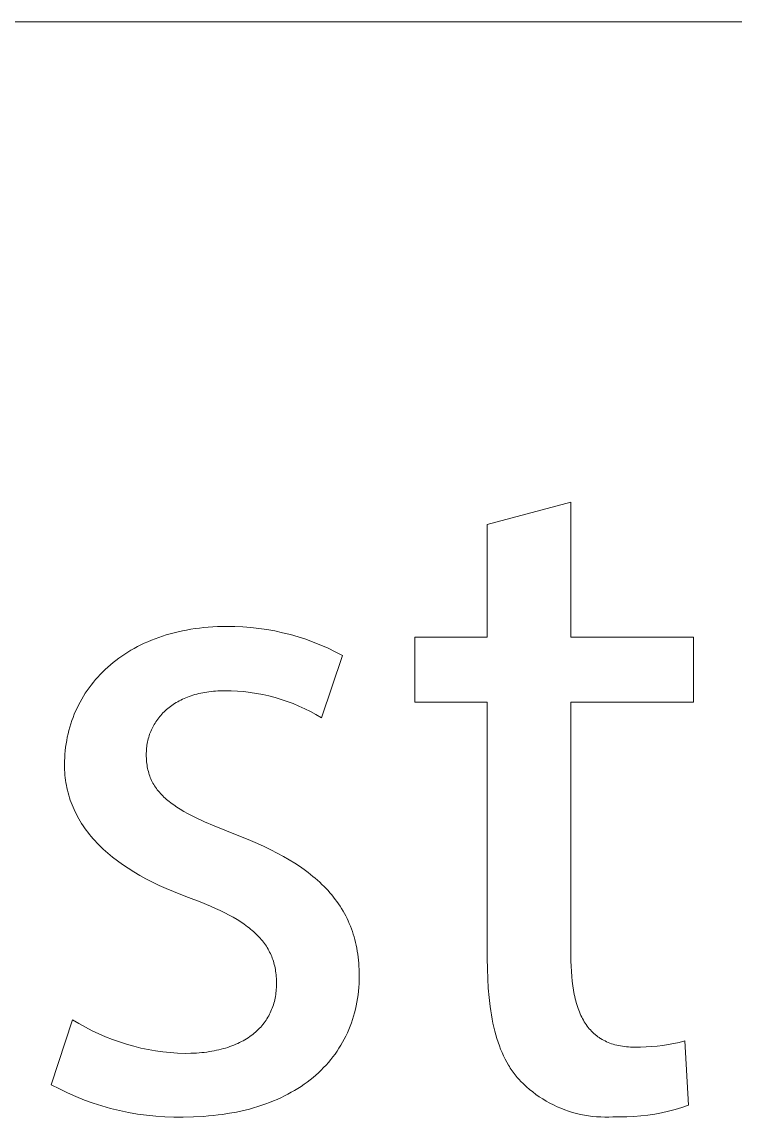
# Model space of a CAD drawing. Header units: millimetres. Extents: x 578 to 4608, y -138 to 2677.
# Drawn here: x 3802.53 to 3832.14, y -71.19 to -25.69 of the extents above; entities that cross this region are included whole.
import ezdxf

# ---------------------------------------------------------------- set-up
doc = ezdxf.new("R2010")
doc.units = ezdxf.units.MM
doc.header["$MEASUREMENT"] = 0
doc.layers.add('Domyślny', color=7, linetype='Continuous', true_color=0x000000)

msp = doc.modelspace()

# ---------------------------------------------------------------- linework, layer by layer
at = {"layer": 'Domyślny', "color": 18, "lineweight": 15, "true_color": 0x000000}
for p, q in [((3085.215, -25.685), (4604.452, -25.685)), ((3821.851, -46.572), (3825.327, -45.646)), ((3825.327, -45.646), (3825.327, -51.255)), ((3821.851, -51.255), (3821.851, -46.572)), ((3809.19, -50.989), (3809.363, -50.954)), ((3809.363, -50.954), (3809.538, -50.924)), ((3809.538, -50.924), (3809.716, -50.896)), ((3809.716, -50.896), (3809.897, -50.873)), ((3809.897, -50.873), (3810.08, -50.852)), ((3810.08, -50.852), (3810.266, -50.836)), ((3810.266, -50.836), (3810.454, -50.823)), ((3810.454, -50.823), (3810.645, -50.813)), ((3810.645, -50.813), (3810.838, -50.808)), ((3810.838, -50.808), (3811.034, -50.806)), ((3811.034, -50.806), (3811.368, -50.809)), ((3811.368, -50.809), (3811.701, -50.824)), ((3811.701, -50.824), (3812.034, -50.85)), ((3812.034, -50.85), (3812.366, -50.887)), ((3812.366, -50.887), (3812.696, -50.935)), ((3812.696, -50.935), (3813.025, -50.994)), ((3807.756, -51.44), (3807.904, -51.378)), ((3807.904, -51.378), (3808.055, -51.318)), ((3808.055, -51.318), (3808.209, -51.262)), ((3808.209, -51.262), (3808.366, -51.208)), ((3808.366, -51.208), (3808.525, -51.158)), ((3808.525, -51.158), (3808.687, -51.111)), ((3808.687, -51.111), (3808.852, -51.067)), ((3808.852, -51.067), (3809.02, -51.026)), ((3809.02, -51.026), (3809.19, -50.989)), ((3813.025, -50.994), (3813.351, -51.065)), ((3813.351, -51.065), (3813.675, -51.146)), ((3813.675, -51.146), (3813.995, -51.238)), ((3813.995, -51.238), (3814.313, -51.341)), ((3814.313, -51.341), (3814.627, -51.455)), ((3818.845, -53.953), (3818.845, -51.255)), ((3818.845, -51.255), (3821.851, -51.255)), ((3825.327, -51.255), (3830.413, -51.255)), ((3830.413, -51.255), (3830.413, -53.953)), ((3806.797, -51.956), (3806.925, -51.874)), ((3806.925, -51.874), (3807.056, -51.795)), ((3807.056, -51.795), (3807.19, -51.719)), ((3807.19, -51.719), (3807.327, -51.645)), ((3807.327, -51.645), (3807.467, -51.574)), ((3807.467, -51.574), (3807.61, -51.505)), ((3807.61, -51.505), (3807.756, -51.44)), ((3814.627, -51.455), (3814.937, -51.579)), ((3814.937, -51.579), (3815.242, -51.714)), ((3815.242, -51.714), (3815.543, -51.859)), ((3815.543, -51.859), (3815.838, -52.014)), ((3806.2, -52.403), (3806.314, -52.309)), ((3806.314, -52.309), (3806.43, -52.217)), ((3806.43, -52.217), (3806.549, -52.128)), ((3806.549, -52.128), (3806.672, -52.041)), ((3806.672, -52.041), (3806.797, -51.956)), ((3815.838, -52.014), (3814.966, -54.604)), ((3805.778, -52.804), (3805.879, -52.7)), ((3805.879, -52.7), (3805.983, -52.599)), ((3805.983, -52.599), (3806.09, -52.5)), ((3806.09, -52.5), (3806.2, -52.403)), ((3805.321, -53.352), (3805.406, -53.239)), ((3805.406, -53.239), (3805.494, -53.127)), ((3805.494, -53.127), (3805.586, -53.017)), ((3805.586, -53.017), (3805.68, -52.909)), ((3805.68, -52.909), (3805.778, -52.804)), ((3805.085, -53.705), (3805.161, -53.585)), ((3805.161, -53.585), (3805.239, -53.468)), ((3805.239, -53.468), (3805.321, -53.352)), ((3809.555, -53.688), (3809.48, -53.714)), ((3809.631, -53.663), (3809.555, -53.688)), ((3809.71, -53.64), (3809.631, -53.663)), ((3809.789, -53.618), (3809.71, -53.64)), ((3809.87, -53.597), (3809.789, -53.618)), ((3809.952, -53.579), (3809.87, -53.597)), ((3810.036, -53.561), (3809.952, -53.579)), ((3810.122, -53.545), (3810.036, -53.561)), ((3810.208, -53.531), (3810.122, -53.545)), ((3810.296, -53.519), (3810.208, -53.531)), ((3810.386, -53.508), (3810.296, -53.519)), ((3810.477, -53.498), (3810.386, -53.508)), ((3810.57, -53.49), (3810.477, -53.498)), ((3810.663, -53.484), (3810.57, -53.49)), ((3810.759, -53.48), (3810.663, -53.484)), ((3810.855, -53.477), (3810.759, -53.48)), ((3810.953, -53.476), (3810.855, -53.477)), ((3811.217, -53.48), (3810.953, -53.476)), ((3811.481, -53.493), (3811.217, -53.48)), ((3811.744, -53.515), (3811.481, -53.493)), ((3812.006, -53.546), (3811.744, -53.515)), ((3812.267, -53.586), (3812.006, -53.546)), ((3812.526, -53.635), (3812.267, -53.586)), ((3812.783, -53.693), (3812.526, -53.635)), ((3813.038, -53.76), (3812.783, -53.693)), ((3804.817, -54.2), (3804.879, -54.073)), ((3804.879, -54.073), (3804.945, -53.949)), ((3804.945, -53.949), (3805.013, -53.826)), ((3805.013, -53.826), (3805.085, -53.705)), ((3808.695, -54.131), (3808.639, -54.173)), ((3808.752, -54.089), (3808.695, -54.131)), ((3808.811, -54.049), (3808.752, -54.089)), ((3808.871, -54.01), (3808.811, -54.049)), ((3808.932, -53.972), (3808.871, -54.01)), ((3808.996, -53.935), (3808.932, -53.972)), ((3809.06, -53.9), (3808.996, -53.935)), ((3809.126, -53.865), (3809.06, -53.9)), ((3809.194, -53.832), (3809.126, -53.865)), ((3809.263, -53.801), (3809.194, -53.832)), ((3809.334, -53.771), (3809.263, -53.801)), ((3809.406, -53.742), (3809.334, -53.771)), ((3809.48, -53.714), (3809.406, -53.742)), ((3813.291, -53.836), (3813.038, -53.76)), ((3813.541, -53.92), (3813.291, -53.836)), ((3813.788, -54.013), (3813.541, -53.92)), ((3814.032, -54.115), (3813.788, -54.013)), ((3814.271, -54.225), (3814.032, -54.115)), ((3821.851, -53.953), (3818.845, -53.953)), ((3821.851, -64.609), (3821.851, -53.953)), ((3830.413, -53.953), (3825.327, -53.953)), ((3825.327, -53.953), (3825.327, -64.488)), ((3804.603, -54.72), (3804.652, -54.588)), ((3804.652, -54.588), (3804.704, -54.457)), ((3804.704, -54.457), (3804.759, -54.327)), ((3804.759, -54.327), (3804.817, -54.2)), ((3808.209, -54.603), (3808.168, -54.656)), ((3808.25, -54.552), (3808.209, -54.603)), ((3808.293, -54.501), (3808.25, -54.552)), ((3808.338, -54.451), (3808.293, -54.501)), ((3808.384, -54.402), (3808.338, -54.451)), ((3808.432, -54.354), (3808.384, -54.402)), ((3808.482, -54.307), (3808.432, -54.354)), ((3808.533, -54.262), (3808.482, -54.307)), ((3808.585, -54.217), (3808.533, -54.262)), ((3808.639, -54.173), (3808.585, -54.217)), ((3814.507, -54.343), (3814.271, -54.225)), ((3814.739, -54.469), (3814.507, -54.343)), ((3814.966, -54.604), (3814.739, -54.469)), ((3804.479, -55.125), (3804.517, -54.989)), ((3804.517, -54.989), (3804.559, -54.854)), ((3804.559, -54.854), (3804.603, -54.72)), ((3807.933, -55.048), (3807.905, -55.107)), ((3807.962, -54.99), (3807.933, -55.048)), ((3807.992, -54.932), (3807.962, -54.99)), ((3808.024, -54.875), (3807.992, -54.932)), ((3808.058, -54.819), (3808.024, -54.875)), ((3808.093, -54.764), (3808.058, -54.819)), ((3808.13, -54.71), (3808.093, -54.764)), ((3808.168, -54.656), (3808.13, -54.71)), ((3804.387, -55.541), (3804.414, -55.401)), ((3804.414, -55.401), (3804.445, -55.263)), ((3804.445, -55.263), (3804.479, -55.125)), ((3807.776, -55.476), (3807.76, -55.539)), ((3807.793, -55.413), (3807.776, -55.476)), ((3807.813, -55.35), (3807.793, -55.413)), ((3807.833, -55.288), (3807.813, -55.35)), ((3807.856, -55.227), (3807.833, -55.288)), ((3807.88, -55.167), (3807.856, -55.227)), ((3807.905, -55.107), (3807.88, -55.167)), ((3804.313, -56.112), (3804.326, -55.968)), ((3804.326, -55.968), (3804.343, -55.825)), ((3804.343, -55.825), (3804.363, -55.682)), ((3804.363, -55.682), (3804.387, -55.541)), ((3807.7, -55.932), (3807.696, -55.999)), ((3807.706, -55.865), (3807.7, -55.932)), ((3807.713, -55.799), (3807.706, -55.865)), ((3807.722, -55.733), (3807.713, -55.799)), ((3807.733, -55.668), (3807.722, -55.733)), ((3807.746, -55.603), (3807.733, -55.668)), ((3807.76, -55.539), (3807.746, -55.603)), ((3804.297, -56.55), (3804.299, -56.403)), ((3804.299, -56.403), (3804.304, -56.257)), ((3804.304, -56.257), (3804.313, -56.112)), ((3807.693, -56.066), (3807.692, -56.134)), ((3807.692, -56.134), (3807.693, -56.209)), ((3807.696, -55.999), (3807.693, -56.066)), ((3807.693, -56.209), (3807.696, -56.283)), ((3807.696, -56.283), (3807.7, -56.356)), ((3807.7, -56.356), (3807.706, -56.428)), ((3807.706, -56.428), (3807.713, -56.498)), ((3804.298, -56.659), (3804.297, -56.55)), ((3804.302, -56.768), (3804.298, -56.659)), ((3804.308, -56.875), (3804.302, -56.768)), ((3804.316, -56.983), (3804.308, -56.875)), ((3807.713, -56.498), (3807.723, -56.568)), ((3807.723, -56.568), (3807.734, -56.636)), ((3807.734, -56.636), (3807.747, -56.703)), ((3807.747, -56.703), (3807.761, -56.769)), ((3807.761, -56.769), (3807.778, -56.833)), ((3807.778, -56.833), (3807.796, -56.897)), ((3804.327, -57.09), (3804.316, -56.983)), ((3804.341, -57.196), (3804.327, -57.09)), ((3804.357, -57.301), (3804.341, -57.196)), ((3804.375, -57.406), (3804.357, -57.301)), ((3807.796, -56.897), (3807.816, -56.96)), ((3807.816, -56.96), (3807.837, -57.022)), ((3807.837, -57.022), (3807.86, -57.082)), ((3807.86, -57.082), (3807.885, -57.142)), ((3807.885, -57.142), (3807.912, -57.201)), ((3807.912, -57.201), (3807.941, -57.259)), ((3807.941, -57.259), (3807.971, -57.316)), ((3807.971, -57.316), (3808.004, -57.372)), ((3804.396, -57.51), (3804.375, -57.406)), ((3804.419, -57.614), (3804.396, -57.51)), ((3804.445, -57.717), (3804.419, -57.614)), ((3804.473, -57.819), (3804.445, -57.717)), ((3808.004, -57.372), (3808.038, -57.428)), ((3808.038, -57.428), (3808.074, -57.482)), ((3808.074, -57.482), (3808.111, -57.536)), ((3808.111, -57.536), (3808.151, -57.589)), ((3808.151, -57.589), (3808.192, -57.641)), ((3808.192, -57.641), (3808.235, -57.693)), ((3808.235, -57.693), (3808.28, -57.744)), ((3808.28, -57.744), (3808.327, -57.795)), ((3808.327, -57.795), (3808.375, -57.844)), ((3804.504, -57.921), (3804.473, -57.819)), ((3804.537, -58.021), (3804.504, -57.921)), ((3804.573, -58.122), (3804.537, -58.021)), ((3804.611, -58.221), (3804.573, -58.122)), ((3804.652, -58.32), (3804.611, -58.221)), ((3808.375, -57.844), (3808.426, -57.893)), ((3808.426, -57.893), (3808.478, -57.942)), ((3808.478, -57.942), (3808.532, -57.99)), ((3808.532, -57.99), (3808.588, -58.038)), ((3808.588, -58.038), (3808.646, -58.085)), ((3808.646, -58.085), (3808.706, -58.132)), ((3808.706, -58.132), (3808.767, -58.178)), ((3808.767, -58.178), (3808.831, -58.224)), ((3808.831, -58.224), (3808.963, -58.314)), ((3804.695, -58.418), (3804.652, -58.32)), ((3804.741, -58.516), (3804.695, -58.418)), ((3804.789, -58.612), (3804.741, -58.516)), ((3804.84, -58.708), (3804.789, -58.612)), ((3808.963, -58.314), (3809.104, -58.403)), ((3809.104, -58.403), (3809.252, -58.491)), ((3809.252, -58.491), (3809.407, -58.579)), ((3809.407, -58.579), (3809.571, -58.665)), ((3809.571, -58.665), (3809.742, -58.751)), ((3804.893, -58.804), (3804.84, -58.708)), ((3804.949, -58.898), (3804.893, -58.804)), ((3805.007, -58.992), (3804.949, -58.898)), ((3805.068, -59.085), (3805.007, -58.992)), ((3805.132, -59.178), (3805.068, -59.085)), ((3809.742, -58.751), (3810.108, -58.923)), ((3810.108, -58.923), (3810.505, -59.095)), ((3810.505, -59.095), (3811.396, -59.449)), ((3805.197, -59.269), (3805.132, -59.178)), ((3805.266, -59.36), (3805.197, -59.269)), ((3805.337, -59.45), (3805.266, -59.36)), ((3805.41, -59.539), (3805.337, -59.45)), ((3805.486, -59.628), (3805.41, -59.539)), ((3811.396, -59.449), (3811.71, -59.571)), ((3811.71, -59.571), (3812.014, -59.695)), ((3805.565, -59.715), (3805.486, -59.628)), ((3805.646, -59.802), (3805.565, -59.715)), ((3805.73, -59.888), (3805.646, -59.802)), ((3805.816, -59.974), (3805.73, -59.888)), ((3805.905, -60.058), (3805.816, -59.974)), ((3805.997, -60.142), (3805.905, -60.058)), ((3812.014, -59.695), (3812.308, -59.822)), ((3812.308, -59.822), (3812.592, -59.952)), ((3812.592, -59.952), (3812.867, -60.085)), ((3806.091, -60.225), (3805.997, -60.142)), ((3806.187, -60.306), (3806.091, -60.225)), ((3806.286, -60.388), (3806.187, -60.306)), ((3806.492, -60.547), (3806.286, -60.388)), ((3812.867, -60.085), (3813.131, -60.221)), ((3813.131, -60.221), (3813.387, -60.36)), ((3813.387, -60.36), (3813.632, -60.503)), ((3813.632, -60.503), (3813.867, -60.649)), ((3806.709, -60.704), (3806.492, -60.547)), ((3806.936, -60.856), (3806.709, -60.704)), ((3807.173, -61.006), (3806.936, -60.856)), ((3813.867, -60.649), (3814.093, -60.799)), ((3814.093, -60.799), (3814.309, -60.953)), ((3814.309, -60.953), (3814.413, -61.031)), ((3807.421, -61.151), (3807.173, -61.006)), ((3807.679, -61.293), (3807.421, -61.151)), ((3807.948, -61.432), (3807.679, -61.293)), ((3808.227, -61.566), (3807.948, -61.432)), ((3814.413, -61.031), (3814.515, -61.11)), ((3814.515, -61.11), (3814.614, -61.191)), ((3814.614, -61.191), (3814.711, -61.272)), ((3814.711, -61.272), (3814.805, -61.355)), ((3814.805, -61.355), (3814.897, -61.438)), ((3808.517, -61.697), (3808.227, -61.566)), ((3808.817, -61.824), (3808.517, -61.697)), ((3809.128, -61.947), (3808.817, -61.824)), ((3814.897, -61.438), (3814.986, -61.523)), ((3814.986, -61.523), (3815.073, -61.609)), ((3815.073, -61.609), (3815.158, -61.696)), ((3815.158, -61.696), (3815.24, -61.784)), ((3815.24, -61.784), (3815.319, -61.873)), ((3815.319, -61.873), (3815.396, -61.964)), ((3809.45, -62.066), (3809.128, -61.947)), ((3809.925, -62.247), (3809.45, -62.066)), ((3810.362, -62.428), (3809.925, -62.247)), ((3815.396, -61.964), (3815.47, -62.055)), ((3815.47, -62.055), (3815.542, -62.148)), ((3815.542, -62.148), (3815.612, -62.242)), ((3815.612, -62.242), (3815.679, -62.338)), ((3815.679, -62.338), (3815.743, -62.435)), ((3810.568, -62.52), (3810.362, -62.428)), ((3810.764, -62.611), (3810.568, -62.52)), ((3810.951, -62.704), (3810.764, -62.611)), ((3811.13, -62.797), (3810.951, -62.704)), ((3811.301, -62.892), (3811.13, -62.797)), ((3815.743, -62.435), (3815.805, -62.533)), ((3815.805, -62.533), (3815.865, -62.632)), ((3815.865, -62.632), (3815.922, -62.733)), ((3815.922, -62.733), (3815.976, -62.835)), ((3811.463, -62.987), (3811.301, -62.892)), ((3811.616, -63.084), (3811.463, -62.987)), ((3811.761, -63.182), (3811.616, -63.084)), ((3811.831, -63.232), (3811.761, -63.182)), ((3811.898, -63.282), (3811.831, -63.232)), ((3815.976, -62.835), (3816.028, -62.938)), ((3816.028, -62.938), (3816.078, -63.043)), ((3816.078, -63.043), (3816.124, -63.15)), ((3816.124, -63.15), (3816.169, -63.257)), ((3816.169, -63.257), (3816.211, -63.367)), ((3811.964, -63.333), (3811.898, -63.282)), ((3812.027, -63.384), (3811.964, -63.333)), ((3812.089, -63.435), (3812.027, -63.384)), ((3812.149, -63.487), (3812.089, -63.435)), ((3812.206, -63.539), (3812.149, -63.487)), ((3812.262, -63.592), (3812.206, -63.539)), ((3812.316, -63.646), (3812.262, -63.592)), ((3812.368, -63.7), (3812.316, -63.646)), ((3812.417, -63.754), (3812.368, -63.7)), ((3816.211, -63.367), (3816.25, -63.477)), ((3816.25, -63.477), (3816.287, -63.589)), ((3816.287, -63.589), (3816.321, -63.703)), ((3816.321, -63.703), (3816.353, -63.818)), ((3812.466, -63.809), (3812.417, -63.754)), ((3812.512, -63.865), (3812.466, -63.809)), ((3812.556, -63.921), (3812.512, -63.865)), ((3812.599, -63.978), (3812.556, -63.921)), ((3812.639, -64.036), (3812.599, -63.978)), ((3812.678, -64.094), (3812.639, -64.036)), ((3812.715, -64.153), (3812.678, -64.094)), ((3812.75, -64.213), (3812.715, -64.153)), ((3816.353, -63.818), (3816.382, -63.935)), ((3816.382, -63.935), (3816.409, -64.053)), ((3816.409, -64.053), (3816.433, -64.173)), ((3812.784, -64.273), (3812.75, -64.213)), ((3812.816, -64.335), (3812.784, -64.273)), ((3812.845, -64.397), (3812.816, -64.335)), ((3812.874, -64.459), (3812.845, -64.397)), ((3812.9, -64.523), (3812.874, -64.459)), ((3812.925, -64.587), (3812.9, -64.523)), ((3812.948, -64.652), (3812.925, -64.587)), ((3816.433, -64.173), (3816.455, -64.295)), ((3816.455, -64.295), (3816.474, -64.418)), ((3816.474, -64.418), (3816.49, -64.543)), ((3816.49, -64.543), (3816.504, -64.669)), ((3821.855, -65.033), (3821.851, -64.609)), ((3825.327, -64.488), (3825.329, -64.711)), ((3812.969, -64.718), (3812.948, -64.652)), ((3812.989, -64.785), (3812.969, -64.718)), ((3813.007, -64.853), (3812.989, -64.785)), ((3813.024, -64.922), (3813.007, -64.853)), ((3813.039, -64.991), (3813.024, -64.922)), ((3813.052, -65.062), (3813.039, -64.991)), ((3813.063, -65.133), (3813.052, -65.062)), ((3816.504, -64.669), (3816.516, -64.797)), ((3816.516, -64.797), (3816.525, -64.927)), ((3816.525, -64.927), (3816.531, -65.059)), ((3816.531, -65.059), (3816.535, -65.192)), ((3821.869, -65.443), (3821.855, -65.033)), ((3825.329, -64.711), (3825.335, -64.929)), ((3825.335, -64.929), (3825.346, -65.14)), ((3813.073, -65.206), (3813.063, -65.133)), ((3813.082, -65.279), (3813.073, -65.206)), ((3813.089, -65.354), (3813.082, -65.279)), ((3813.094, -65.429), (3813.089, -65.354)), ((3813.098, -65.506), (3813.094, -65.429)), ((3813.1, -65.584), (3813.098, -65.506)), ((3816.534, -65.487), (3816.529, -65.646)), ((3816.536, -65.327), (3816.534, -65.487)), ((3816.535, -65.192), (3816.536, -65.327)), ((3821.892, -65.841), (3821.869, -65.443)), ((3825.346, -65.14), (3825.361, -65.345)), ((3825.361, -65.345), (3825.38, -65.543)), ((3813.078, -66.033), (3813.086, -65.96)), ((3813.086, -65.96), (3813.093, -65.887)), ((3813.093, -65.887), (3813.097, -65.812)), ((3813.097, -65.812), (3813.1, -65.738)), ((3813.101, -65.662), (3813.1, -65.584)), ((3813.1, -65.738), (3813.101, -65.662)), ((3816.505, -65.959), (3816.488, -66.113)), ((3816.519, -65.803), (3816.505, -65.959)), ((3816.529, -65.646), (3816.519, -65.803)), ((3821.925, -66.225), (3821.892, -65.841)), ((3825.38, -65.543), (3825.404, -65.736)), ((3825.404, -65.736), (3825.433, -65.921)), ((3825.433, -65.921), (3825.466, -66.101)), ((3812.993, -66.458), (3813.012, -66.389)), ((3813.012, -66.389), (3813.029, -66.319)), ((3813.029, -66.319), (3813.044, -66.249)), ((3813.044, -66.249), (3813.057, -66.178)), ((3813.057, -66.178), (3813.069, -66.106)), ((3813.069, -66.106), (3813.078, -66.033)), ((3816.441, -66.416), (3816.412, -66.565)), ((3816.466, -66.265), (3816.441, -66.416)), ((3816.488, -66.113), (3816.466, -66.265)), ((3821.969, -66.595), (3821.925, -66.225)), ((3825.466, -66.101), (3825.485, -66.188)), ((3825.485, -66.188), (3825.505, -66.273)), ((3825.505, -66.273), (3825.526, -66.357)), ((3825.526, -66.357), (3825.548, -66.439)), ((3825.548, -66.439), (3825.572, -66.52)), ((3812.81, -66.921), (3812.842, -66.857)), ((3812.842, -66.857), (3812.871, -66.793)), ((3812.871, -66.793), (3812.899, -66.727)), ((3812.899, -66.727), (3812.925, -66.661)), ((3812.925, -66.661), (3812.95, -66.594)), ((3812.95, -66.594), (3812.972, -66.527)), ((3812.972, -66.527), (3812.993, -66.458)), ((3816.343, -66.858), (3816.302, -67.002)), ((3816.379, -66.713), (3816.343, -66.858)), ((3816.412, -66.565), (3816.379, -66.713)), ((3821.994, -66.774), (3821.969, -66.595)), ((3822.023, -66.951), (3821.994, -66.774)), ((3825.572, -66.52), (3825.597, -66.599)), ((3825.597, -66.599), (3825.623, -66.676)), ((3825.623, -66.676), (3825.651, -66.751)), ((3825.651, -66.751), (3825.68, -66.825)), ((3825.68, -66.825), (3825.71, -66.897)), ((3825.71, -66.897), (3825.742, -66.967)), ((3803.747, -69.85), (3804.632, -67.152)), ((3804.632, -67.152), (3804.896, -67.311)), ((3804.896, -67.311), (3805.165, -67.462)), ((3812.491, -67.396), (3812.537, -67.34)), ((3812.537, -67.34), (3812.582, -67.283)), ((3812.582, -67.283), (3812.625, -67.225)), ((3812.625, -67.225), (3812.665, -67.166)), ((3812.665, -67.166), (3812.704, -67.106)), ((3812.704, -67.106), (3812.741, -67.045)), ((3812.741, -67.045), (3812.777, -66.983)), ((3812.777, -66.983), (3812.81, -66.921)), ((3816.21, -67.284), (3816.159, -67.422)), ((3816.258, -67.144), (3816.21, -67.284)), ((3816.302, -67.002), (3816.258, -67.144)), ((3822.054, -67.123), (3822.023, -66.951)), ((3822.088, -67.293), (3822.054, -67.123)), ((3822.125, -67.458), (3822.088, -67.293)), ((3825.742, -66.967), (3825.775, -67.036)), ((3825.775, -67.036), (3825.809, -67.103)), ((3825.809, -67.103), (3825.845, -67.168)), ((3825.845, -67.168), (3825.882, -67.231)), ((3825.882, -67.231), (3825.921, -67.293)), ((3825.921, -67.293), (3825.961, -67.353)), ((3825.961, -67.353), (3826.002, -67.411)), ((3805.165, -67.462), (3805.44, -67.603)), ((3805.44, -67.603), (3805.718, -67.735)), ((3805.718, -67.735), (3806.001, -67.857)), ((3811.988, -67.85), (3812.052, -67.804)), ((3812.052, -67.804), (3812.113, -67.757)), ((3812.113, -67.757), (3812.173, -67.709)), ((3812.173, -67.709), (3812.231, -67.66)), ((3812.231, -67.66), (3812.287, -67.609)), ((3812.287, -67.609), (3812.34, -67.558)), ((3812.34, -67.558), (3812.392, -67.505)), ((3812.392, -67.505), (3812.443, -67.451)), ((3812.443, -67.451), (3812.491, -67.396)), ((3816.045, -67.693), (3815.982, -67.825)), ((3816.104, -67.558), (3816.045, -67.693)), ((3816.159, -67.422), (3816.104, -67.558)), ((3822.165, -67.62), (3822.125, -67.458)), ((3822.207, -67.778), (3822.165, -67.62)), ((3822.253, -67.933), (3822.207, -67.778)), ((3826.002, -67.411), (3826.045, -67.467)), ((3826.045, -67.467), (3826.09, -67.522)), ((3826.09, -67.522), (3826.135, -67.574)), ((3826.135, -67.574), (3826.183, -67.625)), ((3826.183, -67.625), (3826.232, -67.674)), ((3826.232, -67.674), (3826.282, -67.721)), ((3826.282, -67.721), (3826.334, -67.767)), ((3826.334, -67.767), (3826.361, -67.789)), ((3826.361, -67.789), (3826.388, -67.81)), ((3806.001, -67.857), (3806.288, -67.97)), ((3806.288, -67.97), (3806.579, -68.073)), ((3806.579, -68.073), (3806.873, -68.167)), ((3806.873, -68.167), (3807.17, -68.25)), ((3807.17, -68.25), (3807.469, -68.323)), ((3811.164, -68.266), (3811.249, -68.235)), ((3811.249, -68.235), (3811.331, -68.203)), ((3811.331, -68.203), (3811.412, -68.169)), ((3811.412, -68.169), (3811.491, -68.134)), ((3811.491, -68.134), (3811.568, -68.097)), ((3811.568, -68.097), (3811.643, -68.059)), ((3811.643, -68.059), (3811.716, -68.02)), ((3811.716, -68.02), (3811.787, -67.98)), ((3811.787, -67.98), (3811.856, -67.938)), ((3811.856, -67.938), (3811.923, -67.894)), ((3811.923, -67.894), (3811.988, -67.85)), ((3815.773, -68.209), (3815.695, -68.333)), ((3815.846, -68.083), (3815.773, -68.209)), ((3815.916, -67.955), (3815.846, -68.083)), ((3815.982, -67.825), (3815.916, -67.955)), ((3822.302, -68.084), (3822.253, -67.933)), ((3822.354, -68.231), (3822.302, -68.084)), ((3822.408, -68.374), (3822.354, -68.231)), ((3826.388, -67.81), (3826.415, -67.831)), ((3826.415, -67.831), (3826.443, -67.852)), ((3826.443, -67.852), (3826.471, -67.872)), ((3826.471, -67.872), (3826.5, -67.892)), ((3826.5, -67.892), (3826.528, -67.911)), ((3826.528, -67.911), (3826.558, -67.93)), ((3826.558, -67.93), (3826.618, -67.966)), ((3826.618, -67.966), (3826.679, -68)), ((3826.679, -68), (3826.742, -68.032)), ((3826.742, -68.032), (3826.807, -68.063)), ((3826.807, -68.063), (3826.873, -68.091)), ((3826.873, -68.091), (3826.942, -68.118)), ((3826.942, -68.118), (3827.011, -68.143)), ((3827.011, -68.143), (3827.083, -68.165)), ((3827.083, -68.165), (3827.156, -68.186)), ((3827.156, -68.186), (3827.231, -68.205)), ((3827.231, -68.205), (3827.307, -68.222)), ((3827.307, -68.222), (3827.386, -68.237)), ((3827.386, -68.237), (3827.466, -68.25)), ((3827.466, -68.25), (3827.548, -68.261)), ((3827.548, -68.261), (3827.631, -68.27)), ((3828.68, -68.267), (3828.911, -68.246)), ((3828.911, -68.246), (3829.142, -68.218)), ((3829.142, -68.218), (3829.371, -68.182)), ((3829.371, -68.182), (3829.599, -68.139)), ((3829.599, -68.139), (3829.826, -68.089)), ((3829.826, -68.089), (3830.051, -68.031)), ((3830.051, -68.031), (3830.212, -70.702)), ((3807.469, -68.323), (3807.771, -68.386)), ((3807.771, -68.386), (3808.075, -68.439)), ((3808.075, -68.439), (3808.38, -68.482)), ((3808.38, -68.482), (3808.687, -68.514)), ((3808.687, -68.514), (3808.995, -68.536)), ((3808.995, -68.536), (3809.303, -68.548)), ((3809.303, -68.548), (3809.541, -68.544)), ((3809.541, -68.544), (3809.772, -68.533)), ((3809.772, -68.533), (3809.995, -68.515)), ((3809.995, -68.515), (3810.103, -68.503)), ((3810.103, -68.503), (3810.21, -68.49)), ((3810.21, -68.49), (3810.314, -68.475)), ((3810.314, -68.475), (3810.416, -68.458)), ((3810.416, -68.458), (3810.517, -68.44)), ((3810.517, -68.44), (3810.615, -68.419)), ((3810.615, -68.419), (3810.711, -68.398)), ((3810.711, -68.398), (3810.806, -68.375)), ((3810.806, -68.375), (3810.898, -68.35)), ((3810.898, -68.35), (3810.989, -68.323)), ((3810.989, -68.323), (3811.077, -68.296)), ((3811.077, -68.296), (3811.164, -68.266)), ((3815.443, -68.692), (3815.352, -68.807)), ((3815.531, -68.575), (3815.443, -68.692)), ((3815.615, -68.455), (3815.531, -68.575)), ((3815.695, -68.333), (3815.615, -68.455)), ((3822.467, -68.514), (3822.408, -68.374)), ((3822.528, -68.65), (3822.467, -68.514)), ((3822.593, -68.782), (3822.528, -68.65)), ((3827.631, -68.27), (3827.717, -68.277)), ((3827.717, -68.277), (3827.804, -68.282)), ((3827.804, -68.282), (3827.893, -68.285)), ((3827.893, -68.285), (3827.984, -68.286)), ((3827.984, -68.286), (3828.216, -68.287)), ((3828.216, -68.287), (3828.448, -68.281)), ((3828.448, -68.281), (3828.68, -68.267)), ((3815.057, -69.139), (3814.952, -69.245)), ((3815.159, -69.031), (3815.057, -69.139)), ((3815.257, -68.92), (3815.159, -69.031)), ((3815.352, -68.807), (3815.257, -68.92)), ((3822.661, -68.91), (3822.593, -68.782)), ((3822.732, -69.034), (3822.661, -68.91)), ((3822.769, -69.094), (3822.732, -69.034)), ((3822.807, -69.154), (3822.769, -69.094)), ((3822.845, -69.213), (3822.807, -69.154)), ((3814.616, -69.548), (3814.497, -69.644)), ((3814.731, -69.449), (3814.616, -69.548)), ((3814.843, -69.348), (3814.731, -69.449)), ((3814.952, -69.245), (3814.843, -69.348)), ((3822.885, -69.27), (3822.845, -69.213)), ((3822.925, -69.327), (3822.885, -69.27)), ((3822.967, -69.383), (3822.925, -69.327)), ((3823.009, -69.437), (3822.967, -69.383)), ((3823.052, -69.491), (3823.009, -69.437)), ((3823.096, -69.543), (3823.052, -69.491)), ((3823.141, -69.595), (3823.096, -69.543)), ((3823.186, -69.646), (3823.141, -69.595)), ((3804.083, -70.026), (3803.747, -69.85)), ((3804.425, -70.191), (3804.083, -70.026)), ((3813.988, -70.001), (3813.852, -70.084)), ((3814.12, -69.916), (3813.988, -70.001)), ((3814.249, -69.828), (3814.12, -69.916)), ((3814.374, -69.737), (3814.249, -69.828)), ((3814.497, -69.644), (3814.374, -69.737)), ((3823.233, -69.695), (3823.186, -69.646)), ((3823.353, -69.815), (3823.233, -69.695)), ((3823.478, -69.931), (3823.353, -69.815)), ((3823.606, -70.043), (3823.478, -69.931)), ((3823.738, -70.15), (3823.606, -70.043)), ((3804.773, -70.344), (3804.425, -70.191)), ((3805.127, -70.485), (3804.773, -70.344)), ((3805.484, -70.614), (3805.127, -70.485)), ((3812.97, -70.523), (3812.812, -70.587)), ((3813.125, -70.457), (3812.97, -70.523)), ((3813.277, -70.388), (3813.125, -70.457)), ((3813.426, -70.316), (3813.277, -70.388)), ((3813.571, -70.242), (3813.426, -70.316)), ((3813.713, -70.164), (3813.571, -70.242)), ((3813.852, -70.084), (3813.713, -70.164)), ((3823.874, -70.252), (3823.738, -70.15)), ((3824.013, -70.349), (3823.874, -70.252)), ((3824.155, -70.442), (3824.013, -70.349)), ((3824.301, -70.53), (3824.155, -70.442)), ((3824.449, -70.613), (3824.301, -70.53)), ((3805.846, -70.73), (3805.484, -70.614)), ((3806.212, -70.833), (3805.846, -70.73)), ((3806.581, -70.923), (3806.212, -70.833)), ((3806.953, -71.001), (3806.581, -70.923)), ((3811.433, -70.984), (3811.247, -71.019)), ((3811.616, -70.945), (3811.433, -70.984)), ((3811.797, -70.903), (3811.616, -70.945)), ((3811.974, -70.858), (3811.797, -70.903)), ((3812.147, -70.81), (3811.974, -70.858)), ((3812.318, -70.758), (3812.147, -70.81)), ((3812.486, -70.704), (3812.318, -70.758)), ((3812.651, -70.647), (3812.486, -70.704)), ((3812.812, -70.587), (3812.651, -70.647)), ((3824.6, -70.69), (3824.449, -70.613)), ((3824.754, -70.762), (3824.6, -70.69)), ((3824.91, -70.829), (3824.754, -70.762)), ((3825.069, -70.891), (3824.91, -70.829)), ((3825.229, -70.947), (3825.069, -70.891)), ((3825.391, -70.997), (3825.229, -70.947)), ((3829.377, -70.951), (3829.093, -71.014)), ((3829.658, -70.877), (3829.377, -70.951)), ((3829.936, -70.794), (3829.658, -70.877)), ((3830.212, -70.702), (3829.936, -70.794)), ((3807.328, -71.066), (3806.953, -71.001)), ((3807.705, -71.117), (3807.328, -71.066)), ((3808.083, -71.155), (3807.705, -71.117)), ((3808.462, -71.181), (3808.083, -71.155)), ((3808.842, -71.193), (3808.462, -71.181)), ((3809.222, -71.192), (3808.842, -71.193)), ((3809.65, -71.185), (3809.222, -71.192)), ((3810.067, -71.164), (3809.65, -71.185)), ((3810.271, -71.148), (3810.067, -71.164)), ((3810.472, -71.129), (3810.271, -71.148)), ((3810.671, -71.106), (3810.472, -71.129)), ((3810.866, -71.081), (3810.671, -71.106)), ((3811.058, -71.051), (3810.866, -71.081)), ((3811.247, -71.019), (3811.058, -71.051)), ((3825.555, -71.042), (3825.391, -70.997)), ((3825.72, -71.081), (3825.555, -71.042)), ((3825.887, -71.114), (3825.72, -71.081)), ((3826.055, -71.142), (3825.887, -71.114)), ((3826.223, -71.164), (3826.055, -71.142)), ((3826.392, -71.18), (3826.223, -71.164)), ((3826.562, -71.19), (3826.392, -71.18)), ((3826.732, -71.194), (3826.562, -71.19)), ((3826.902, -71.192), (3826.732, -71.194)), ((3827.072, -71.185), (3826.902, -71.192)), ((3827.362, -71.19), (3827.072, -71.185)), ((3827.653, -71.186), (3827.362, -71.19)), ((3827.943, -71.171), (3827.653, -71.186)), ((3828.232, -71.147), (3827.943, -71.171)), ((3828.521, -71.112), (3828.232, -71.147)), ((3828.808, -71.068), (3828.521, -71.112)), ((3829.093, -71.014), (3828.808, -71.068))]:
    msp.add_line(p, q, dxfattribs=at)

doc.saveas('drawing.dxf')
